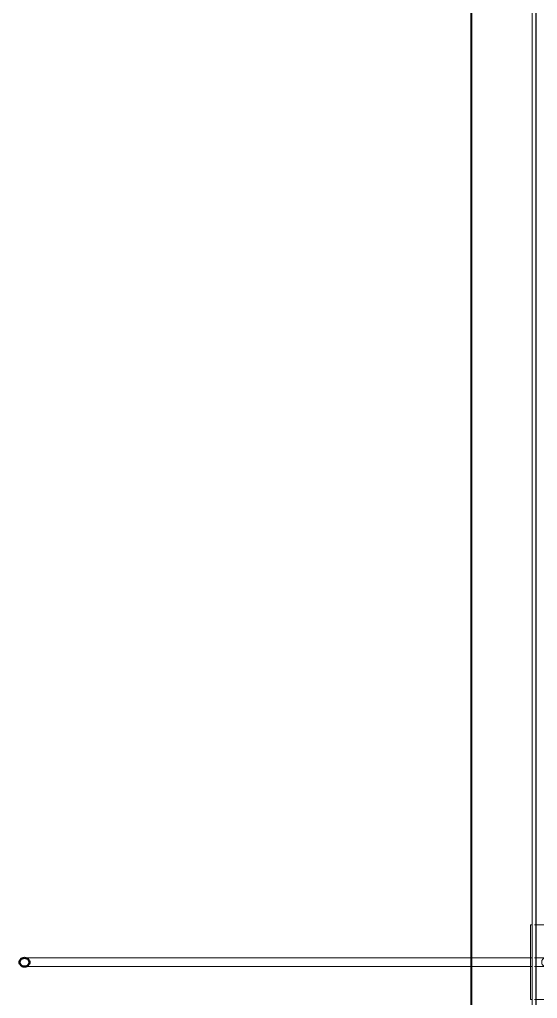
# Model space of a CAD drawing. Header units: inches. Extents: x -4235 to -464, y 9767 to 12347.
# Drawn here: x -3906.6 to -3861.5, y 11550.7 to 11636 of the extents above; entities that cross this region are included whole.
import ezdxf

# ---------------------------------------------------------------- set-up
doc = ezdxf.new("R2010")
doc.units = ezdxf.units.IN
doc.header["$MEASUREMENT"] = 0
doc.layers.add('A-WALL-5', color=113, linetype='Continuous', lineweight=9)
doc.layers.add('A-WALL-6', color=113, linetype='Continuous', lineweight=50)

# ---------------------------------------------------------------- blocks, each defined once
blk = doc.blocks.new('Basic Wall _ EXT - FIBER CEMENT - LARGE - ___-2162461-BACKGROUND - RCP - 3RD FLOOR')
at = {"layer": 'A-WALL-5'}
for p, q in [((-3861.933, 11995.774), (-3861.933, 9978.98)), ((-3861.63, 11995.774), (-3861.63, 9981.751)), ((-3861.63, 11995.774), (-3861.63, 9981.751)), ((-3861.615, 11995.774), (-3861.615, 9981.751)), ((-3861.599, 11995.774), (-3861.599, 9981.75)), ((-3861.599, 11995.774), (-3861.599, 9981.75)), ((-3861.592, 11995.774), (-3861.592, 9981.75))]:
    blk.add_line(p, q, dxfattribs=at)
blk = doc.blocks.new('Basic Wall _ EXT - FIBER CEMENT - SMALL - ___-2145935-BACKGROUND - RCP - 3RD FLOOR')
at = {"layer": 'A-WALL-5'}
for p, q in [((-3867.288, 11656.983), (-3867.288, 11554.236)), ((-3867.288, 11656.983), (-3867.288, 11554.236)), ((-3867.209, 11554.236), (-3867.209, 11656.983)), ((-3867.209, 11656.983), (-3867.209, 11554.236)), ((-3867.288, 11554.181), (-3867.288, 11554.13)), ((-3867.288, 11554.181), (-3867.288, 11554.13)), ((-3867.288, 11554.12), (-3867.288, 11554.054)), ((-3867.288, 11554.12), (-3867.288, 11554.054)), ((-3867.288, 11554.042), (-3867.288, 11553.965)), ((-3867.288, 11554.042), (-3867.288, 11553.965)), ((-3867.288, 11553.952), (-3867.288, 11553.869)), ((-3867.288, 11553.952), (-3867.288, 11553.869)), ((-3867.288, 11553.856), (-3867.288, 11553.773)), ((-3867.288, 11553.856), (-3867.288, 11553.773)), ((-3867.288, 11553.76), (-3867.288, 11553.683)), ((-3867.288, 11553.76), (-3867.288, 11553.683)), ((-3867.209, 11554.13), (-3867.209, 11554.181)), ((-3867.209, 11554.181), (-3867.209, 11554.13)), ((-3867.209, 11554.054), (-3867.209, 11554.12)), ((-3867.209, 11554.12), (-3867.209, 11554.054)), ((-3867.209, 11553.965), (-3867.209, 11554.042)), ((-3867.209, 11554.042), (-3867.209, 11553.965)), ((-3867.209, 11553.869), (-3867.209, 11553.952)), ((-3867.209, 11553.952), (-3867.209, 11553.869)), ((-3867.209, 11553.773), (-3867.209, 11553.856)), ((-3867.209, 11553.856), (-3867.209, 11553.773)), ((-3867.209, 11553.683), (-3867.209, 11553.76)), ((-3867.209, 11553.76), (-3867.209, 11553.683)), ((-3867.288, 11553.671), (-3867.288, 11553.605)), ((-3867.288, 11553.671), (-3867.288, 11553.605)), ((-3867.288, 11553.595), (-3867.288, 11553.544)), ((-3867.288, 11553.595), (-3867.288, 11553.544)), ((-3867.288, 11553.489), (-3867.288, 11081.917)), ((-3867.288, 11553.489), (-3867.288, 11081.917)), ((-3867.209, 11553.605), (-3867.209, 11553.671)), ((-3867.209, 11553.671), (-3867.209, 11553.605)), ((-3867.209, 11553.544), (-3867.209, 11553.595)), ((-3867.209, 11553.595), (-3867.209, 11553.544)), ((-3867.209, 11081.917), (-3867.209, 11553.489)), ((-3867.209, 11553.489), (-3867.209, 11081.917))]:
    blk.add_line(p, q, dxfattribs=at)
blk = doc.blocks.new('Walls 68 - Walls 1-2575280-BACKGROUND - RCP - 3RD FLOOR')
at = {"layer": 'A-WALL-5'}
for p, q in [((-3862.105, 11557.112), (-3861.912, 11557.112)), ((-3862.105, 11557.112), (-3862.105, 11550.612)), ((-3862.105, 11554.24), (-3862.105, 11557.112)), ((-3861.744, 11557.112), (-3861.599, 11557.112)), ((-3861.592, 11557.112), (-3860.724, 11557.112)), ((-3860.724, 11557.112), (-3860.602, 11557.112)), ((-3860.564, 11557.112), (-3860.514, 11557.112)), ((-3860.474, 11557.112), (-3859.167, 11557.112)), ((-3859.167, 11557.112), (-3859.167, 11556.16)), ((-3859.167, 11552.237), (-3859.167, 11557.112)), ((-3859.167, 11556.16), (-3859.167, 11551.564)), ((-3906.213, 11554.237), (-3862.105, 11554.237)), ((-3862.105, 11554.237), (-3861.912, 11554.237)), ((-3862.105, 11554.131), (-3862.105, 11554.189)), ((-3862.105, 11554.053), (-3862.105, 11554.128)), ((-3862.105, 11553.962), (-3862.105, 11554.05)), ((-3862.105, 11553.864), (-3862.105, 11553.959)), ((-3862.105, 11553.766), (-3862.105, 11553.861)), ((-3862.105, 11553.675), (-3862.105, 11553.763)), ((-3861.744, 11554.237), (-3861.599, 11554.237)), ((-3861.592, 11554.237), (-3860.791, 11554.237)), ((-3862.105, 11553.487), (-3906.213, 11553.487)), ((-3862.105, 11553.596), (-3862.105, 11553.672)), ((-3862.105, 11553.536), (-3862.105, 11553.594)), ((-3861.912, 11553.487), (-3862.105, 11553.487)), ((-3862.105, 11550.612), (-3862.105, 11553.484)), ((-3861.599, 11553.487), (-3861.744, 11553.487)), ((-3860.795, 11553.487), (-3861.592, 11553.487)), ((-3859.167, 11551.048), (-3859.167, 11552.237)), ((-3859.167, 11551.564), (-3859.167, 11551.048)), ((-3861.912, 11550.612), (-3862.105, 11550.612)), ((-3861.599, 11550.612), (-3861.744, 11550.612)), ((-3860.724, 11550.612), (-3861.592, 11550.612)), ((-3860.601, 11550.612), (-3860.724, 11550.612)), ((-3859.167, 11550.612), (-3860.522, 11550.612)), ((-3859.167, 11551.048), (-3859.167, 11550.612)), ((-3859.167, 11550.723), (-3859.167, 11551.048)), ((-3859.167, 11550.612), (-3859.167, 11550.723))]:
    blk.add_line(p, q, dxfattribs=at)
for start_param, end_param in [(1.310938, 1.569046), (1.572547, 1.830655), (1.049162, 1.307556), (1.834037, 2.092431), (0.787185, 1.046129), (0.524991, 0.784707), (0.262584, 0.523234), (0, 0.261656), (6.072664, 6.283185), (5.759587, 6.021386), (5.276094, 5.497787), (4.974188, 5.235988), (4.18879, 4.45059), (4.531436, 4.893342), (2.095464, 2.354408), (2.356886, 2.616602), (2.698715, 2.879008), (2.879936, 3.119324), (3.141593, 3.352114), (3.403392, 3.665191), (3.926991, 4.146065)]:
    blk.add_ellipse((-3860.791, 11553.862), major_axis=(0, 0.375), ratio=0.86769, start_param=start_param, end_param=end_param, dxfattribs=at)
at = {"layer": 'A-WALL-6', "flags": 128}
for points in [[(-3906.213, 11553.487), (-3906.317, 11553.498), (-3906.414, 11553.53), (-3906.5, 11553.582), (-3906.569, 11553.649), (-3906.618, 11553.729), (-3906.642, 11553.817), (-3906.642, 11553.908), (-3906.618, 11553.995), (-3906.569, 11554.075), (-3906.5, 11554.143), (-3906.414, 11554.194), (-3906.317, 11554.226), (-3906.213, 11554.237)], [(-3906.213, 11554.237), (-3906.11, 11554.226), (-3906.013, 11554.194), (-3905.927, 11554.143), (-3905.858, 11554.075), (-3905.809, 11553.995), (-3905.784, 11553.908), (-3905.784, 11553.817), (-3905.809, 11553.729), (-3905.858, 11553.649), (-3905.927, 11553.582), (-3906.013, 11553.53), (-3906.11, 11553.498), (-3906.213, 11553.487)]]:
    blk.add_lwpolyline(points, dxfattribs=at)

msp = doc.modelspace()

# ---------------------------------------------------------------- block references
at = {"layer": 'A-WALL-5'}
for name in ['Basic Wall _ EXT - FIBER CEMENT - SMALL - ___-2145935-BACKGROUND - RCP - 3RD FLOOR', 'Basic Wall _ EXT - FIBER CEMENT - LARGE - ___-2162461-BACKGROUND - RCP - 3RD FLOOR', 'Walls 68 - Walls 1-2575280-BACKGROUND - RCP - 3RD FLOOR']:
    msp.add_blockref(name, (0, 0), dxfattribs=at)

doc.saveas('drawing.dxf')
